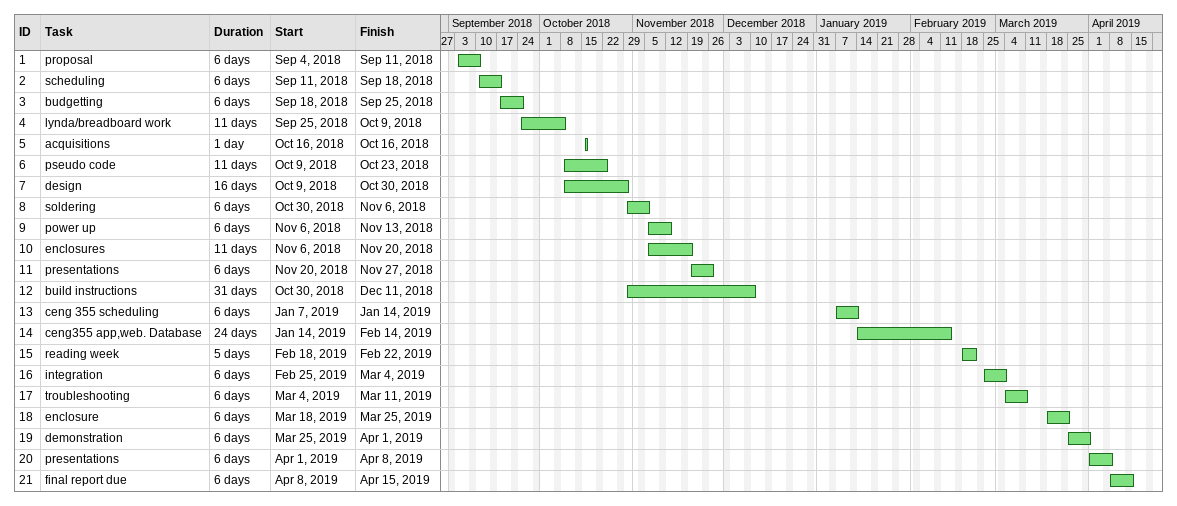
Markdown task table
| ID | Task | Duration | Start | Finish |
|---|---|---|---|---|
| 1 | proposal | 6d | 2018-09-04 | 2018-09-11 |
| 2 | scheduling | 6d | 2018-09-11 | 2018-09-18 |
| 3 | budgetting | 6d | 2018-09-18 | 2018-09-25 |
| 4 | lynda/breadboard work | 11d | 2018-09-25 | 2018-10-09 |
| 5 | acquisitions | 1d | 2018-10-16 | 2018-10-16 |
| 6 | pseudo code | 11d | 2018-10-09 | 2018-10-23 |
| 7 | design | 16d | 2018-10-09 | 2018-10-30 |
| 8 | soldering | 6d | 2018-10-30 | 2018-11-06 |
| 9 | power up | 6d | 2018-11-06 | 2018-11-13 |
| 10 | enclosures | 11d | 2018-11-06 | 2018-11-20 |
| 11 | presentations | 6d | 2018-11-20 | 2018-11-27 |
| 12 | build instructions | 31d | 2018-10-30 | 2018-12-11 |
| 13 | ceng 355 scheduling | 6d | 2019-01-07 | 2019-01-14 |
| 14 | ceng355 app,web. Database | 24d | 2019-01-14 | 2019-02-14 |
| 15 | reading week | 5d | 2019-02-18 | 2019-02-22 |
| 16 | integration | 6d | 2019-02-25 | 2019-03-04 |
| 17 | troubleshooting | 6d | 2019-03-04 | 2019-03-11 |
| 18 | enclosure | 6d | 2019-03-18 | 2019-03-25 |
| 19 | demonstration | 6d | 2019-03-25 | 2019-04-01 |
| 20 | presentations | 6d | 2019-04-01 | 2019-04-08 |
| 21 | final report due | 6d | 2019-04-08 | 2019-04-15 |
